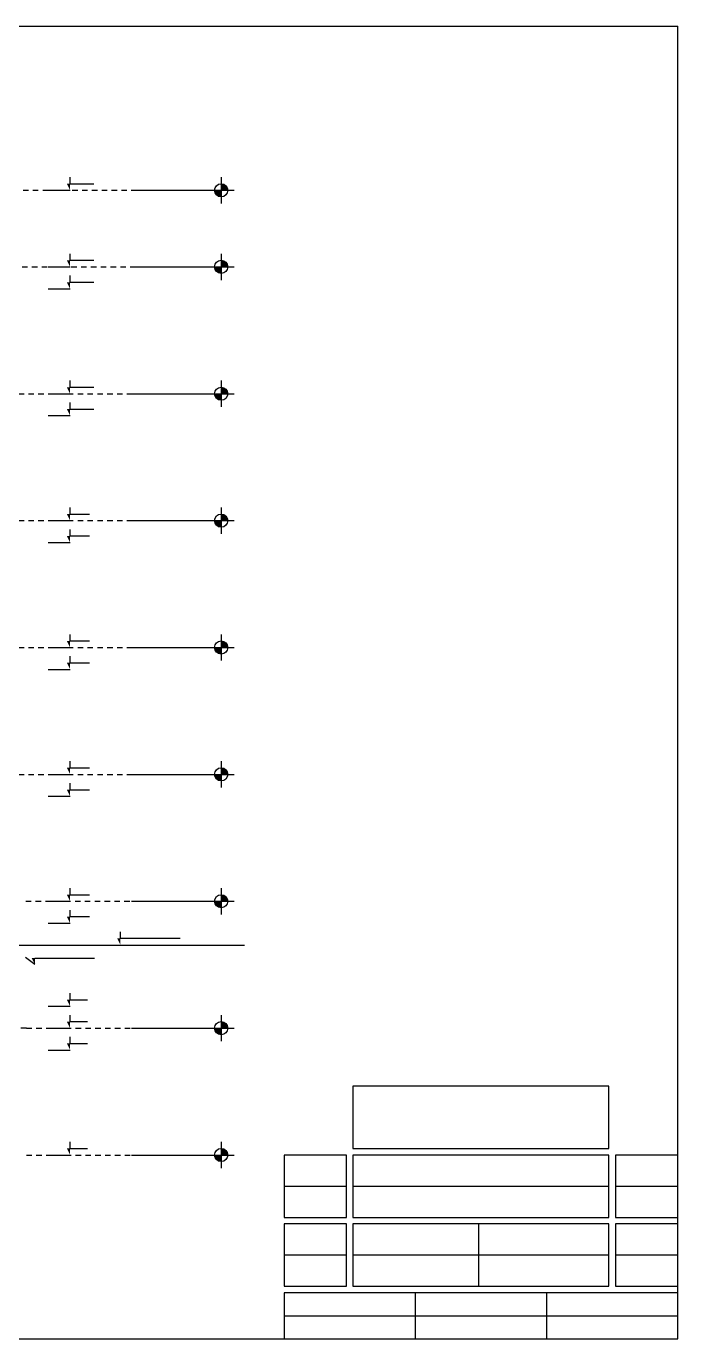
# Model space of a CAD drawing. Header units: metres. Extents: x -220 to 294, y -29 to 18.
# Drawn here: x 157.42 to 172.32, y -12 to 18 of the extents above; entities that cross this region are included whole.
import ezdxf

# ---------------------------------------------------------------- set-up
doc = ezdxf.new("R2010")
doc.units = ezdxf.units.M
doc.header["$MEASUREMENT"] = 0
doc.linetypes.add('DASHED4', pattern=[0.1875, 0.125, -0.0625])
for name, color, linetype in [('Cizgi', 7, 'Continuous'), ('G_YAZI', 7, 'Continuous'), ('Kesit_Kot', 7, 'Continuous'), ('Standart', 7, 'Continuous'), ('Tarama', 7, 'Continuous')]:
    doc.layers.add(name, color=color, linetype=linetype)

msp = doc.modelspace()

# ---------------------------------------------------------------- hatches: boundary and pattern name
at = {"layer": 'Kesit_Kot', "linetype": 'Continuous', "lineweight": -3}
for points in [[(158.426, 14.25), (158.351, 14.4), (158.426, 14.4)], [(158.426, 12.5), (158.351, 12.65), (158.426, 12.65)], [(158.426, 12), (158.351, 12.15), (158.426, 12.15)], [(158.426, 9.6), (158.351, 9.75), (158.426, 9.75)], [(158.426, 9.1), (158.351, 9.25), (158.426, 9.25)], [(158.426, 6.7), (158.351, 6.85), (158.426, 6.85)], [(158.426, 6.2), (158.351, 6.35), (158.426, 6.35)], [(158.426, 3.8), (158.351, 3.95), (158.426, 3.95)], [(158.426, 3.3), (158.351, 3.45), (158.426, 3.45)], [(158.426, 0.9), (158.351, 1.05), (158.426, 1.05)], [(158.426, 0.4), (158.351, 0.55), (158.426, 0.55)], [(158.426, -2), (158.351, -1.85), (158.426, -1.85)], [(158.426, -2.5), (158.351, -2.35), (158.426, -2.35)], [(159.576, -3), (159.501, -2.85), (159.576, -2.85)], [(157.622, -3.448), (157.547, -3.298), (157.622, -3.298)], [(158.426, -4.4), (158.351, -4.25), (158.426, -4.25)], [(158.426, -4.9), (158.351, -4.75), (158.426, -4.75)], [(158.426, -5.4), (158.351, -5.25), (158.426, -5.25)], [(158.426, -7.8), (158.351, -7.65), (158.426, -7.65)]]:
    msp.add_hatch(color=216, dxfattribs=at).paths.add_polyline_path(points)
at = {"layer": 'Tarama', "linetype": 'Continuous', "lineweight": -3}
for points in [[(161.728, 14.25), (161.729, 14.233), (161.732, 14.217), (161.736, 14.2), (161.743, 14.185), (161.751, 14.17), (161.761, 14.156), (161.772, 14.144), (161.784, 14.133), (161.798, 14.123), (161.813, 14.115), (161.828, 14.108), (161.844, 14.104), (161.861, 14.101), (161.878, 14.1), (161.878, 14.25)], [(162.028, 14.25), (162.027, 14.267), (162.024, 14.283), (162.019, 14.3), (162.013, 14.315), (162.005, 14.33), (161.995, 14.344), (161.984, 14.356), (161.971, 14.367), (161.958, 14.377), (161.943, 14.385), (161.927, 14.392), (161.911, 14.396), (161.895, 14.399), (161.878, 14.4), (161.878, 14.25)], [(162.028, 12.5), (162.027, 12.517), (162.024, 12.533), (162.019, 12.55), (162.013, 12.565), (162.005, 12.58), (161.995, 12.594), (161.984, 12.606), (161.971, 12.617), (161.958, 12.627), (161.943, 12.635), (161.927, 12.642), (161.911, 12.646), (161.895, 12.649), (161.878, 12.65), (161.878, 12.5)], [(161.728, 12.5), (161.729, 12.483), (161.732, 12.467), (161.736, 12.45), (161.743, 12.435), (161.751, 12.42), (161.761, 12.406), (161.772, 12.394), (161.784, 12.383), (161.798, 12.373), (161.813, 12.365), (161.828, 12.358), (161.844, 12.354), (161.861, 12.351), (161.878, 12.35), (161.878, 12.5)], [(162.028, 9.6), (162.027, 9.617), (162.024, 9.633), (162.019, 9.65), (162.013, 9.665), (162.005, 9.68), (161.995, 9.694), (161.984, 9.706), (161.971, 9.717), (161.958, 9.727), (161.943, 9.735), (161.927, 9.742), (161.911, 9.746), (161.895, 9.749), (161.878, 9.75), (161.878, 9.6)], [(161.728, 9.6), (161.729, 9.583), (161.732, 9.567), (161.736, 9.55), (161.743, 9.535), (161.751, 9.52), (161.761, 9.506), (161.772, 9.494), (161.784, 9.483), (161.798, 9.473), (161.813, 9.465), (161.828, 9.458), (161.844, 9.454), (161.861, 9.451), (161.878, 9.45), (161.878, 9.6)], [(161.728, 6.7), (161.729, 6.683), (161.732, 6.667), (161.736, 6.65), (161.743, 6.635), (161.751, 6.62), (161.761, 6.606), (161.772, 6.594), (161.784, 6.583), (161.798, 6.573), (161.813, 6.565), (161.828, 6.558), (161.844, 6.554), (161.861, 6.551), (161.878, 6.55), (161.878, 6.7)], [(162.028, 6.7), (162.027, 6.717), (162.024, 6.733), (162.019, 6.75), (162.013, 6.765), (162.005, 6.78), (161.995, 6.794), (161.984, 6.806), (161.971, 6.817), (161.958, 6.827), (161.943, 6.835), (161.927, 6.842), (161.911, 6.846), (161.895, 6.849), (161.878, 6.85), (161.878, 6.7)], [(162.028, 3.8), (162.027, 3.817), (162.024, 3.833), (162.019, 3.85), (162.013, 3.865), (162.005, 3.88), (161.995, 3.894), (161.984, 3.906), (161.971, 3.917), (161.958, 3.927), (161.943, 3.935), (161.927, 3.942), (161.911, 3.946), (161.895, 3.949), (161.878, 3.95), (161.878, 3.8)], [(161.728, 3.8), (161.729, 3.783), (161.732, 3.767), (161.736, 3.75), (161.743, 3.735), (161.751, 3.72), (161.761, 3.706), (161.772, 3.694), (161.784, 3.683), (161.798, 3.673), (161.813, 3.665), (161.828, 3.658), (161.844, 3.654), (161.861, 3.651), (161.878, 3.65), (161.878, 3.8)], [(162.028, 0.9), (162.027, 0.917), (162.024, 0.933), (162.019, 0.95), (162.013, 0.965), (162.005, 0.98), (161.995, 0.994), (161.984, 1.006), (161.971, 1.017), (161.958, 1.027), (161.943, 1.035), (161.927, 1.042), (161.911, 1.046), (161.895, 1.049), (161.878, 1.05), (161.878, 0.9)], [(161.728, 0.9), (161.729, 0.883), (161.732, 0.867), (161.736, 0.85), (161.743, 0.835), (161.751, 0.82), (161.761, 0.806), (161.772, 0.794), (161.784, 0.783), (161.798, 0.773), (161.813, 0.765), (161.828, 0.758), (161.844, 0.754), (161.861, 0.751), (161.878, 0.75), (161.878, 0.9)], [(161.728, -2), (161.729, -2.017), (161.732, -2.033), (161.736, -2.05), (161.743, -2.065), (161.751, -2.08), (161.761, -2.094), (161.772, -2.106), (161.784, -2.117), (161.798, -2.127), (161.813, -2.135), (161.828, -2.142), (161.844, -2.146), (161.861, -2.149), (161.878, -2.15), (161.878, -2)], [(162.028, -2), (162.027, -1.983), (162.024, -1.967), (162.019, -1.95), (162.013, -1.935), (162.005, -1.92), (161.995, -1.906), (161.984, -1.894), (161.971, -1.883), (161.958, -1.873), (161.943, -1.865), (161.927, -1.858), (161.911, -1.854), (161.895, -1.851), (161.878, -1.85), (161.878, -2)], [(162.028, -4.9), (162.027, -4.883), (162.024, -4.867), (162.019, -4.85), (162.013, -4.835), (162.005, -4.82), (161.995, -4.806), (161.984, -4.794), (161.971, -4.783), (161.958, -4.773), (161.943, -4.765), (161.927, -4.758), (161.911, -4.754), (161.895, -4.751), (161.878, -4.75), (161.878, -4.9)], [(161.728, -4.9), (161.729, -4.917), (161.732, -4.933), (161.736, -4.95), (161.743, -4.965), (161.751, -4.98), (161.761, -4.994), (161.772, -5.006), (161.784, -5.017), (161.798, -5.027), (161.813, -5.035), (161.828, -5.042), (161.844, -5.046), (161.861, -5.049), (161.878, -5.05), (161.878, -4.9)], [(161.728, -7.8), (161.729, -7.817), (161.732, -7.833), (161.736, -7.85), (161.743, -7.865), (161.751, -7.88), (161.761, -7.894), (161.772, -7.906), (161.784, -7.917), (161.798, -7.927), (161.813, -7.935), (161.828, -7.942), (161.844, -7.946), (161.861, -7.949), (161.878, -7.95), (161.878, -7.8)], [(162.028, -7.8), (162.027, -7.783), (162.024, -7.767), (162.019, -7.75), (162.013, -7.735), (162.005, -7.72), (161.995, -7.706), (161.984, -7.694), (161.971, -7.683), (161.958, -7.673), (161.943, -7.665), (161.927, -7.658), (161.911, -7.654), (161.895, -7.651), (161.878, -7.65), (161.878, -7.8)]]:
    msp.add_hatch(color=216, dxfattribs=at).paths.add_polyline_path(points)

# ---------------------------------------------------------------- linework, layer by layer
at = {"layer": 'Cizgi', "color": 18, "linetype": 'Continuous', "lineweight": -3}
for points in [[(51.917, 18), (172.317, 18)], [(172.317, -12), (172.317, 18)], [(153.499, -3), (162.415, -3)], [(51.917, -12), (163.317, -12)]]:
    msp.add_lwpolyline(points, dxfattribs=at)
at = {"layer": 'Cizgi', "color": 73, "linetype": 'DASHED4', "lineweight": -3}
for points in [[(151.499, 14.25), (160.426, 14.25)], [(155.527, 12.5), (160.426, 12.5)], [(154.999, 9.6), (160.426, 9.6)], [(154.999, 6.7), (160.426, 6.7)], [(154.999, 3.8), (160.426, 3.8)], [(154.999, 0.9), (160.426, 0.9)], [(157.426, -4.9), (136.004, -4.9)], [(157.426, -4.9), (160.426, -4.9)], [(157.426, -7.8), (160.426, -7.8)]]:
    msp.add_lwpolyline(points, dxfattribs=at)
at = {"layer": 'Cizgi', "color": 108, "linetype": 'DASHED4', "lineweight": -3}
msp.add_lwpolyline([(157.413, -2), (160.426, -2)], dxfattribs=at)
at = {"layer": 'G_YAZI', "color": 238, "linetype": 'Continuous', "lineweight": -3}
for points in [[(164.892, -6.225), (164.892, -7.65)], [(170.742, -6.225), (164.892, -6.225)], [(170.742, -7.65), (170.742, -6.225)], [(164.892, -7.65), (170.742, -7.65)], [(163.317, -7.8), (163.317, -9.225)], [(164.742, -7.8), (163.317, -7.8)], [(164.742, -9.225), (164.742, -7.8)], [(164.892, -7.8), (164.892, -9.225)], [(170.742, -7.8), (164.892, -7.8)], [(170.742, -9.225), (170.742, -7.8)], [(170.892, -7.8), (170.892, -9.225)], [(172.317, -7.8), (170.892, -7.8)], [(172.317, -9.225), (172.317, -7.8)], [(163.317, -9.225), (164.742, -9.225)], [(164.892, -9.225), (170.742, -9.225)], [(170.892, -9.225), (172.317, -9.225)], [(163.317, -9.375), (163.317, -10.8)], [(164.742, -9.375), (163.317, -9.375)], [(164.742, -10.8), (164.742, -9.375)], [(164.892, -9.375), (164.892, -10.8)], [(170.742, -9.375), (164.892, -9.375)], [(170.742, -10.8), (170.742, -9.375)], [(170.892, -9.375), (170.892, -10.8)], [(172.317, -9.375), (170.892, -9.375)], [(172.317, -10.8), (172.317, -9.375)], [(163.317, -10.8), (164.742, -10.8)], [(163.317, -10.95), (163.317, -12)], [(172.317, -10.95), (163.317, -10.95)], [(164.892, -10.8), (170.742, -10.8)], [(170.892, -10.8), (172.317, -10.8)], [(172.317, -12), (172.317, -10.95)], [(163.317, -12), (172.317, -12)]]:
    msp.add_lwpolyline(points, dxfattribs=at)
at = {"layer": 'G_YAZI', "color": 178, "linetype": 'Continuous', "lineweight": -3}
for points in [[(163.317, -8.512), (164.742, -8.512)], [(164.892, -8.512), (170.742, -8.512)], [(170.892, -8.512), (172.317, -8.512)], [(167.76, -9.375), (167.76, -10.8)], [(164.742, -10.087), (163.317, -10.087)], [(170.742, -10.087), (164.887, -10.087)], [(172.317, -10.087), (170.892, -10.087)], [(166.317, -10.95), (166.317, -12)], [(169.317, -10.95), (169.317, -12)], [(163.317, -11.475), (172.317, -11.475)]]:
    msp.add_lwpolyline(points, dxfattribs=at)
at = {"layer": 'Kesit_Kot', "color": 216, "linetype": 'Continuous', "lineweight": -3}
for points in [[(158.426, 14.4), (158.426, 14.55)], [(157.926, 14.25), (158.426, 14.25)], [(158.426, 14.4), (158.965, 14.4)], [(158.426, 12.65), (158.426, 12.8)], [(158.426, 12.65), (158.965, 12.65)], [(157.926, 12.5), (158.426, 12.5)], [(158.426, 12.15), (158.426, 12.3)], [(158.426, 12.15), (158.965, 12.15)], [(157.926, 12), (158.426, 12)], [(158.426, 9.75), (158.426, 9.9)], [(158.426, 9.75), (158.965, 9.75)], [(157.926, 9.6), (158.426, 9.6)], [(158.426, 9.25), (158.426, 9.4)], [(157.926, 9.1), (158.426, 9.1)], [(158.426, 9.25), (158.965, 9.25)], [(158.426, 6.85), (158.426, 7)], [(157.926, 6.7), (158.426, 6.7)], [(158.426, 6.85), (158.868, 6.85)], [(158.426, 6.35), (158.426, 6.5)], [(158.426, 6.35), (158.868, 6.35)], [(157.926, 6.2), (158.426, 6.2)], [(158.426, 3.95), (158.426, 4.1)], [(158.426, 3.95), (158.868, 3.95)], [(157.926, 3.8), (158.426, 3.8)], [(158.426, 3.45), (158.426, 3.6)], [(158.426, 3.45), (158.868, 3.45)], [(157.926, 3.3), (158.426, 3.3)], [(158.426, 1.05), (158.426, 1.2)], [(158.426, 1.05), (158.868, 1.05)], [(157.926, 0.9), (158.426, 0.9)], [(158.426, 0.55), (158.426, 0.7)], [(157.926, 0.4), (158.426, 0.4)], [(158.426, 0.55), (158.868, 0.55)], [(158.426, -1.85), (158.426, -1.7)], [(157.926, -2), (158.426, -2)], [(158.426, -1.85), (158.868, -1.85)], [(158.426, -2.35), (158.426, -2.2)], [(158.426, -2.35), (158.868, -2.35)], [(157.926, -2.5), (158.426, -2.5)], [(159.576, -2.85), (159.576, -2.7)], [(160.938, -2.85), (159.576, -2.85)], [(157.622, -3.448), (157.406, -3.285)], [(157.622, -3.298), (158.984, -3.298)], [(158.426, -4.25), (158.426, -4.1)], [(157.926, -4.4), (158.426, -4.4)], [(158.426, -4.25), (158.824, -4.25)], [(158.426, -4.75), (158.426, -4.6)], [(158.426, -4.75), (158.824, -4.75)], [(157.926, -4.9), (158.426, -4.9)], [(158.426, -5.25), (158.426, -5.1)], [(157.926, -5.4), (158.426, -5.4)], [(158.426, -5.25), (158.824, -5.25)], [(158.426, -7.65), (158.426, -7.5)], [(157.926, -7.8), (158.426, -7.8)], [(158.426, -7.65), (158.824, -7.65)]]:
    msp.add_lwpolyline(points, dxfattribs=at)
at = {"layer": 'Standart', "color": 216, "linetype": 'Continuous', "lineweight": -3}
for points in [[(161.878, 14.55), (161.878, 13.95)], [(159.826, 14.25), (161.578, 14.25)], [(161.578, 14.25), (162.178, 14.25)], [(161.878, 12.8), (161.878, 12.2)], [(159.826, 12.5), (161.578, 12.5)], [(161.578, 12.5), (162.178, 12.5)], [(161.878, 9.9), (161.878, 9.3)], [(159.826, 9.6), (161.578, 9.6)], [(161.578, 9.6), (162.178, 9.6)], [(161.878, 7), (161.878, 6.4)], [(159.826, 6.7), (161.578, 6.7)], [(161.578, 6.7), (162.178, 6.7)], [(161.878, 4.1), (161.878, 3.5)], [(159.826, 3.8), (161.578, 3.8)], [(161.578, 3.8), (162.178, 3.8)], [(161.878, 1.2), (161.878, 0.6)], [(159.826, 0.9), (161.578, 0.9)], [(161.578, 0.9), (162.178, 0.9)], [(161.878, -1.7), (161.878, -2.3)], [(159.826, -2), (161.578, -2)], [(161.578, -2), (162.178, -2)], [(161.878, -4.6), (161.878, -5.2)], [(159.826, -4.9), (161.578, -4.9)], [(161.578, -4.9), (162.178, -4.9)], [(161.878, -7.5), (161.878, -8.1)], [(159.826, -7.8), (161.578, -7.8)], [(161.578, -7.8), (162.178, -7.8)]]:
    msp.add_lwpolyline(points, dxfattribs=at)
for centre in [(161.878, 14.25), (161.878, 12.5), (161.878, 9.6), (161.878, 6.7), (161.878, 3.8), (161.878, 0.9), (161.878, -2), (161.878, -4.9), (161.878, -7.8)]:
    msp.add_circle(centre, 0.15, dxfattribs=at)

doc.saveas('drawing.dxf')
